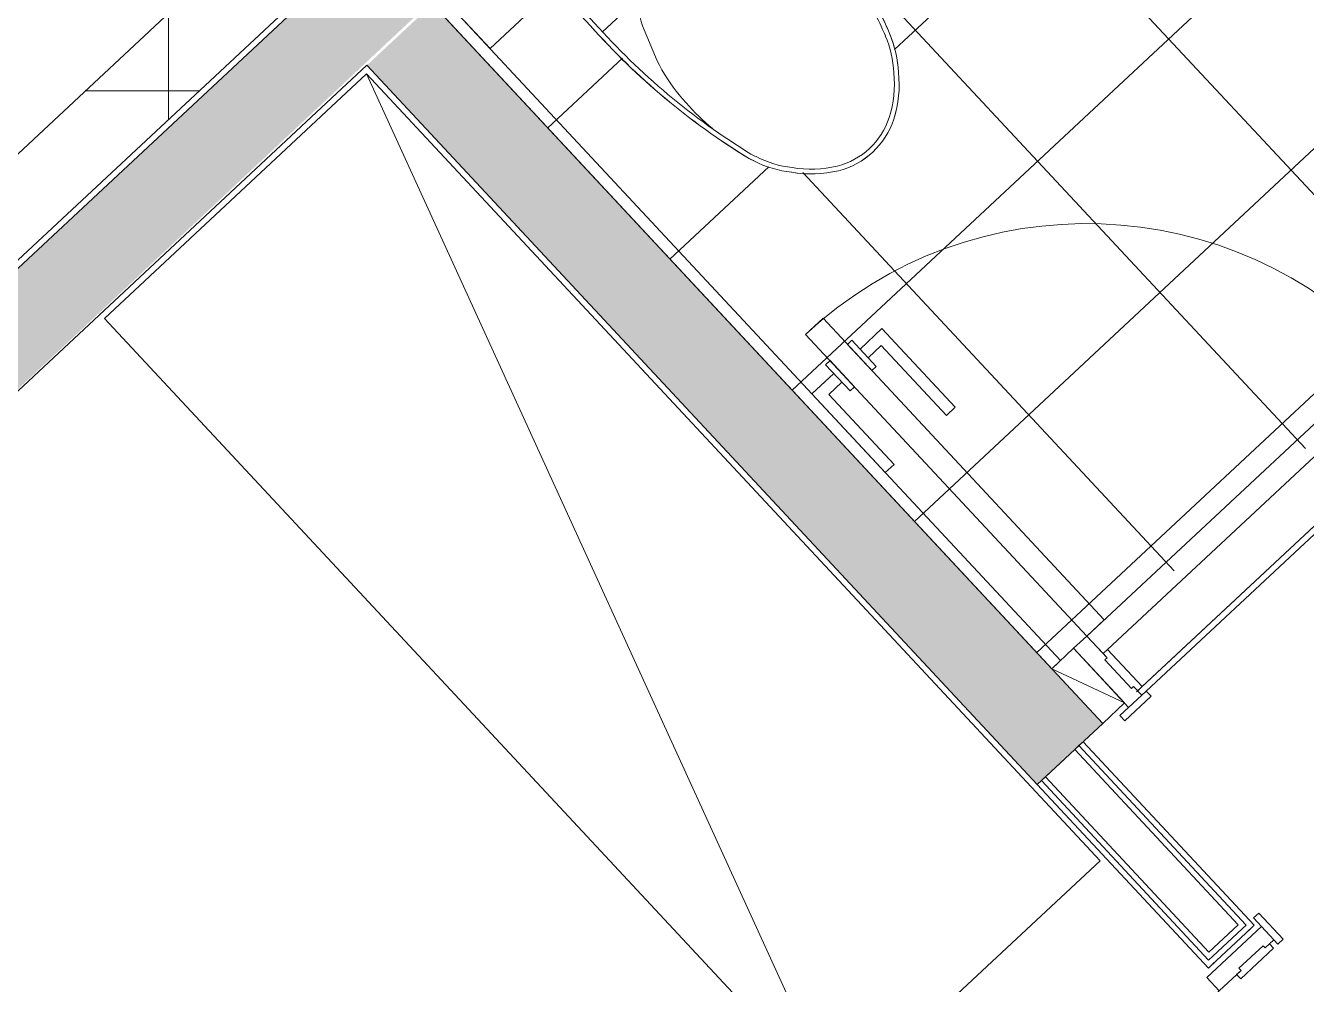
# Model space of a CAD drawing. Header units: millimetres. Extents: x -71377 to 516042, y -145869 to 441446.
# Drawn here: x 155331 to 157474, y 145656 to 147260 of the extents above; entities that cross this region are included whole.
import ezdxf

# ---------------------------------------------------------------- set-up
doc = ezdxf.new("R2010")
doc.units = ezdxf.units.MM
doc.header["$LTSCALE"] = 1000
for name, color, linetype, lineweight in [('_ A-furn _', 6, 'Continuous', 5), ('A-door', 4, 'Continuous', 5), ('A-door-hdln', 8, 'Continuous', 5), ('A-ele-8', 8, 'Continuous', 5), ('A-fnsh', 5, 'Continuous', 5), ('A-fnsh-4', 4, 'Continuous', 5), ('A-furn', 6, 'Continuous', 5), ('A-hat', 251, 'Continuous', 5), ('A-insu', 251, 'Continuous', 5), ('A_cwall', 2, 'Continuous', 5), ('A_fnsh', 5, 'Continuous', 5), ('A_fnsh-4', 4, 'Continuous', 5), ('AA_위생', 4, 'Continuous', 5), ('패밀리로 가져오기', 8, 'Continuous', 5)]:
    doc.layers.add(name, color=color, linetype=linetype, lineweight=lineweight)

# ---------------------------------------------------------------- blocks, each defined once
blk = doc.blocks.new('3D_세대_욕조 - 욕조_dwg-2440840-지반층 배치도')
at = {"layer": '패밀리로 가져오기'}
for p, q in [((80.7487418279052, -267.7176228804747), (80.74874182790516, -193.4680915661156)), ((26.19999999998981, -265.1060796084634), (26.19999999998981, -275.996952573681)), ((27.19999999998982, -276.996952573681), (31.99999999991997, -276.996952573681)), ((162.4384728219957, -322.0413313812164), (67.57789067368867, -321.1000441932407)), ((162.4435648125727, -367.9525229914866), (67.79125686889894, -368.9127413132514)), ((26.19999999998981, -413.996952573681), (26.19999999998981, -424.8878255390151)), ((27.19999999998982, -412.996952573681), (31.99999999991994, -412.996952573681)), ((80.78817767816511, -422.2762822669752), (48.79999999996657, -422.2762822669752))]:
    blk.add_line(p, q, dxfattribs=at)
at = {"layer": '패밀리로 가져오기', "flags": 128}
for points in [[(6.199999999989826, -262.1060796084634), (6.199999999989809, -240.1060796084634), (1.499999999919967, -218.6060796084635), (-5.000000000080044, -218.6060796084634), (-5.000000000080011, -283.6060796084635), (1.499999999919984, -283.6060796084635)], [(6.199999999989826, -427.8878255390151), (6.199999999989792, -449.8878255390151), (1.499999999919899, -471.387825539015), (-5.000000000080044, -471.387825539015), (-5.000000000080044, -406.387825539015), (1.499999999919967, -406.387825539015)]]:
    blk.add_lwpolyline(points, close=True, dxfattribs=at)
for points in [[(5.762790697663177, -238.1060796084635), (34.19999999998984, -238.1060796084635), (34.19999999998982, -264.1060796084635), (27.19999999998982, -264.1060796084635)], [(5.762790697725086, -264.1060796086514), (11.1828288922442, -264.1060796086514), (11.8797664686608, -264.1760494481675), (12.67723861521361, -264.4424584780298), (13.27598926259943, -264.8125108149811), (13.66516463887309, -265.1781590479627), (13.8774267123177, -265.459064161167), (17.58346329079943, -298.9778955925677)], [(47.34557743548796, -303.8415995418613), (45.88776732728729, -304.4969525736811), (33.11223267255264, -304.496952573681), (31.99999999991994, -303.996952573681), (31.99999999991995, -275.996952573681), (33.11223267255266, -275.496952573681), (45.88776732728729, -275.496952573681)], [(47.29999999996652, -320.4561701901544), (47.29999999996652, -317.7553016203742), (47.46121180189219, -268.5411903463823)], [(115.0081817479004, -321.5706877872867), (103.7640507020187, -317.2432334281325), (101.302464656801, -315.3320214120026), (99.18760925523385, -313.276789266412), (97.41268148218661, -311.1259848606128), (95.97806887623301, -308.9157110859228), (94.89041646620173, -306.6773942851283), (94.21708356080488, -304.66745983393), (93.96644360692153, -303.5546324104357), (93.78641297136348, -302.2874273618504), (93.72778083830056, -301.3241794905912), (93.18750186128456, -279.3694140664588), (93.0291353668217, -277.6951852474881), (92.57323957249903, -275.8657336347092), (91.83512459594206, -274.1424395680947), (90.83063442647835, -272.5603937562842), (89.57952110309999, -271.1526799552662), (88.1054668409415, -269.9502286117344), (86.43490650589958, -268.9809503611464), (84.59698366901283, -268.270483352389), (82.62306067141617, -267.8425307735155), (80.78817932241508, -267.7176336683619), (48.79999999996654, -267.7176336683619)], [(17.58272770508393, -298.9708431962433), (17.66199136244953, -299.5478392875216), (17.78737268316128, -300.1513555354775), (17.96476983777486, -300.7241874616605), (18.22737696929478, -301.2957092298838), (18.60865758976299, -301.8512333704705), (19.12081079062884, -302.3431859173446), (19.74770183919118, -302.7196695208416), (20.46704988763889, -302.9452776042651), (21.03096739700976, -302.9969265821712), (31.99999999995807, -302.9969265821539)], [(47.43614652465475, -413.8008845497675), (45.88776732728726, -414.496952573681), (33.11223267255266, -414.496952573681), (31.99999999991997, -413.996952573681), (31.99999999991997, -385.996952573681), (33.11223267255262, -385.4969525736811), (45.88776732728729, -385.4969525736811)], [(47.46121180189223, -421.4527148010961), (47.29999999996654, -372.2386035271043), (47.29999999996654, -369.5377349574405)], [(80.74874182790515, -496.5319084320217), (80.74874182790519, -422.2762822669465), (82.6425761680948, -422.1486783705473), (84.61559489314827, -421.7178260346695), (86.4522569716574, -421.0046147282987), (88.12120506857893, -420.0327767313279), (89.59331108912733, -418.8279867371597), (90.84216507085513, -417.4181959276607), (91.84411716546308, -415.8343741370186), (92.57945250467313, -414.1096433542257), (93.03237317552704, -412.2791141909834), (93.18750182775695, -410.6244911755489), (93.72778015075163, -388.6697251753935), (93.78830534304873, -387.6870217209503), (93.97007106772067, -386.4199299072203), (94.21708362366914, -385.3264457009786), (94.89765181593977, -383.2987267192507), (95.98826627436938, -381.0602136975208), (97.42612385788377, -378.8496359259875), (99.20417027004443, -376.6991617422605), (101.321364898853, -374.6454219776492), (103.7836271863562, -372.7372025450746), (115.1174108407358, -368.432632152369)], [(17.58113372927832, -391.0370737536247), (13.8783814378368, -424.5262060769564), (13.711770706897, -424.7612664372258), (13.3287845976939, -425.1391357358031), (12.74856871922115, -425.5162846547009), (11.96759265390305, -425.7988442184615), (11.1827567389535, -425.8878263730791), (5.762790697725053, -425.8878263730791)], [(31.99999999999272, -386.996952573874), (21.0288985761366, -386.996952573874), (20.46707783940219, -387.048622387443), (19.74796651894594, -387.2741159206249), (19.12128367984773, -387.6503553057393), (18.60913439979249, -388.1421036510744), (18.22767228303143, -388.697666240721), (17.96486567654028, -389.26946172513), (17.78738793741523, -389.8424893872567), (17.66195759293487, -390.4462673546512), (17.58272650578689, -391.0230728677426)], [(5.762790697663126, -451.887825539015), (34.19999999998982, -451.887825539015), (34.19999999998982, -425.8878255390151), (27.19999999998979, -425.8878255390151)]]:
    blk.add_lwpolyline(points, dxfattribs=at)
at = {"layer": '패밀리로 가져오기'}
for radius in [22.36464658594923, 15.23403839904491]:
    blk.add_circle((245.0000000034925, -344.9969525737687), radius, dxfattribs=at)
for centre, radius, start, end in [((1072.384181119502, -9036.480907605961), 9000, 93.20867442402596, 95.45374433258452), ((865.5030559003357, -7930.643240585925), 7885.643253458362, 87.42176535858616, 92.15753866539832), ((1152.446564108133, -1251.066619191319), 1200, 79.56604003238847, 86.76200457062295), ((274.0303230807185, -674.505595555529), 600, 95.45374433258449, 103.6352348715995), ((1359.808491997421, -125), 55.00000000000016, 14.07704433659752, 79.56607822992), ((145, -145), 54.99999999999999, 101.5381412351697, 164.0743675045437), ((61.53093187510967, -345), 1371.625884943087, 350.2036584489433, 9.796341551056416), ((399.8289426118135, -217.7132038064302), 320, 164.0743675045437, 175.6547653294647), ((27.19999999998981, -265.1060796084634), 0.9999999999999944, 89.9999999999995, 179.9999999999995), ((27.19999999998982, -275.996952573681), 1.000000000000011, 180, 269.9999999999996), ((39.49999999991996, -291.1933811451595), 16.94642857140001, 112.144196508558, 116.2680446161004), ((39.49999999991996, -291.1933811451595), 16.9464285714, 62.07582372120119, 67.85580349144205), ((48.80003209217831, -269.2176233310306), 1.5000004508, 90.001225832193, 153.1950156757322), ((39.49999999991996, -288.800524002319), 16.9464285714, 243.7319553838996, 247.8558034914422), ((17.79999999996653, -320.4561701901544), 29.49999999999999, 334.7355889450447, 0), ((69.79999999996653, -344.9969525736811), 24, 95.3125040230086, 265.1988622910899), ((69.79999999996653, -344.9969525736811), 27.99999999999998, 154.7355889450447, 205.2644110549548), ((134.6915119593396, -344.9999999990973), 23.23290234000372, 270.6860031042241, 89.31429785920841), ((162.2106876685648, -344.9969527323552), 22.95675146204759, 270.0000000000001, 90.00000000000017), ((17.79999999996651, -369.5377349574405), 29.50000000000008, 359.9999999999996, 25.26441105495527), ((39.49999999992002, -401.1933811451595), 16.94642857140008, 112.1441965085579, 116.2680446161005), ((39.49999999992002, -401.1933811451595), 16.94642857140003, 62.42124687455382, 67.85580349144239), ((27.19999999998982, -413.996952573681), 1.000000000000011, 90, 180), ((27.19999999998979, -424.8878255390151), 0.9999999999999751, 180, 269.9999999999996), ((39.49999999991996, -398.800524002319), 16.9464285714, 243.7319553838996, 247.855803491442), ((48.80003209217829, -420.7762818164479), 1.50000045080002, 206.8049843242678, 269.9987741678072), ((399.8289426118135, -472.2867961917074), 320.0000000000002, 184.3452346705347, 195.9256324954556), ((145, -545), 55.00000000000006, 195.9256324954557, 258.4618587648295), ((1359.808491997421, -564.9999999999999), 54.99999999999946, 280.4339217700795, 345.9229556634017), ((274.0303230807185, -15.49440444260835), 600.0000000000002, 256.3647651283998, 264.5462556674148), ((1072.384181119502, 8346.480907488614), 9000, 264.5462556674148, 266.7913255759733), ((1152.446564108133, 561.0666191931814), 1200, 273.2379954293763, 280.4339599676108), ((865.5030559003351, 7240.643240468577), 7885.643253458363, 267.842461334601, 272.5782346414131)]:
    blk.add_arc(centre, radius, start, end, dxfattribs=at)
blk = doc.blocks.new('3D_세대_욕조 - 3D_세대_욕조-2060221-지반층 배치도')
at = {"layer": 'AA_위생'}
for p, q in [((1499.999999999998, 0), (0, 0)), ((0, 0), (0, -744.9999999999987)), ((1500, -744.9999999999989), (1499.999999999998, 0)), ((100.0000000000541, -744.9999999999989), (1500, -744.9999999999989))]:
    blk.add_line(p, q, dxfattribs=at)
blk.add_blockref('3D_세대_욕조 - 욕조_dwg-2440840-지반층 배치도', (0, 0))
blk = doc.blocks.new('3D_젠다이벽 - 3D_젠다이벽-2258131-지반층 배치도')
at = {"layer": 'AA_위생'}
for p, q in [((0, -99.99999999999982), (0, 0)), ((0, 0), (1355, 0)), ((1355, 0), (1355, -99.99999999999973)), ((0, -99.99999999999982), (1355, -99.99999999999973))]:
    blk.add_line(p, q, dxfattribs=at)
blk = doc.blocks.new('3D_수납가구 - 3D_수납가구-2428818-지반층 배치도')
at = {"layer": '_ A-furn _'}
for p, q in [((-1.353583911622991e-13, 1799.999999999766), (599.9999999981335, 1799.999999999766)), ((0, 0), (-1.353583911622991e-13, 1799.999999999766)), ((599.9999999981335, 1799.999999999766), (0, 0)), ((599.9999999981335, 1799.999999999766), (599.9999999981337, 3.383959779057477e-14)), ((599.9999999981337, 3.383959779057477e-14), (0, 0))]:
    blk.add_line(p, q, dxfattribs=at)
blk = doc.blocks.new('2D_세대_양변기 - 양변기_dwg-V18-지반층 배치도')
at = {"layer": '패밀리로 가져오기'}
for p, q in [((158.850420337044, 429.1905742507915), (158.6695957028906, 429.7589944990722)), ((169.293784939063, 351.8502793017184), (169.2153651624875, 352.4535503616114)), ((193.472746633507, 108.2121579126651), (-193.4727466341674, 108.2121579126651)), ((-201.1384781130573, 87.97737745959239), (-201.1384781130573, 37.97738631290487)), ((-193.1384795289587, 87.98213711887004), (-193.1384795289587, 37.98214597138214)), ((193.1920256951921, 38.21197850325188), (193.1920256951921, 88.21196965771013)), ((201.138478112397, 87.97737745959239), (201.138478112397, 37.97738631290483)), ((-163.0908882448666, 8.00000000028741), (163.2098797280242, 8.00000000028741))]:
    blk.add_line(p, q, dxfattribs=at)
at = {"layer": '패밀리로 가져오기', "flags": 128}
blk.add_lwpolyline([(171.8446575004974, 290.5411750263994), (171.8731301693961, 280.9838428477196), (171.5688143602938, 272.6991551185019), (170.9519986064306, 264.4142814644402), (170.0422257746586, 256.1097022603026), (168.85903873183, 247.7658978790387), (167.4219803447386, 239.3633486954458), (165.7538399726518, 230.8971854538649), (163.8903929453709, 222.4211403860353), (161.8706610848794, 214.0035960961068), (159.7336662134521, 205.7129351867588), (137.6808202440052, 146.2564447846635), (135.3316653376578, 141.6619473657302), (133.0408950062602, 137.4190472458831), (130.8182864932942, 133.5082189880304), (128.6378078203315, 129.9131710598558), (126.3301901206041, 126.6305475446097), (123.6903553054917, 123.6602264298526), (120.5132252861413, 121.0020857021846), (116.593721974049, 118.6560033496171), (111.7267672803037, 116.6218573587648), (105.7072831164596, 114.8995257171591), (98.33019139366387, 113.4888864118802), (89.45714965560637, 112.3833467178883), (79.21675797579974, 111.5504310569922), (67.8043520603578, 110.951193138415), (55.41526761510342, 110.5466866727766), (42.24484034597572, 110.2979653688344), (28.48840595908861, 110.1660829362918), (14.34130016026485, 110.1120930848374), (-0.001141344614546647, 110.1120930848374), (-14.34521820013014, 110.1120930848374), (-28.50377145404763, 110.1120930848374), (-42.29127750476891, 110.2476699702202), (-55.52221275034662, 110.4806835852178), (-68.01105358959012, 110.8703887424599), (-79.57227642055207, 111.455958327595), (-90.02035764175073, 112.2765652263151), (-99.1697736514134, 113.3713823238177), (-106.8952183181054, 114.773036261231), (-113.3122553906387, 116.487968701138), (-118.5966660878139, 118.5160750606119), (-122.9242316285481, 120.8572507581667), (-126.4707332317584, 123.5113912104098), (-129.4119521163039, 126.4783918353751), (-131.9236695011014, 129.7581480510816), (-134.1816666050681, 133.3505552746319), (-136.3356849216025, 137.2587796254775), (-138.4313070430753, 141.4990700283343), (-140.4880758361641, 146.0909461097872), (-142.5255341676047, 151.053927495519), (-144.5632249043656, 156.4075338121147), (-146.6206909131242, 162.1712846857226), (-148.7174750607328, 168.364699743408), (-150.873120213927, 175.0072986103878), (-153.0973949012214, 182.1039582885097), (-155.3609702969652, 189.6009852798706), (-157.624743237112, 197.4300434627185), (-159.8496105577315, 205.5227967148785), (-161.9964690948354, 213.8109089132303), (-164.0262156843192, 222.2260439355705), (-165.8997471622524, 230.6998656597098), (-167.5779603645888, 239.164037963008), (-169.0250160503883, 247.5648712217772), (-170.2181306703233, 255.9072618045866), (-171.1377845981142, 264.2107525771389), (-171.7644582074817, 272.4948864079161), (-172.0786318721466, 280.7792061626351), (-172.0615316325083, 290.3365654546615)], dxfattribs=at)
at = {"layer": '패밀리로 가져오기'}
for centre, radius, start, end in [((-0.1933770567054832, 433.2053508969738), 130.3666414417036, 60.94832257897171, 119.1198544953479), ((27.41370377217164, 383.6456379062549), 187.096845597996, 119.1198544978397, 143.3616074434065), ((27.41370377217012, 383.6456379062548), 179.096845597995, 119.1198544978394, 143.3616074434061), ((-0.1933770567046373, 433.2053508969743), 122.3666414417033, 60.94832257880928, 119.1198544951855), ((-27.7414665305942, 383.6128229037303), 179.0968456227399, 36.70656965962279, 60.94832258333475), ((-27.74146653059375, 383.6128229037307), 187.096845622739, 36.70656965954268, 60.94832258325465), ((15.08284909399394, 377.3137576720583), 181.4276729967531, 139.2484341028881, 160.285689116955), ((-15.40308616893432, 377.2956198359425), 181.4276729967529, 19.78248799774025, 40.81974301621828), ((15.08284931164478, 377.3137575596714), 173.4276732395583, 139.2484340922077, 160.2856891062576), ((-15.40308625728274, 377.2956197985401), 173.4276730925462, 19.78248799949783, 40.81974301798406), ((184.9444845854205, 306.2988240949308), 365.416815610037, 158.7423720041668, 166.3074905798379), ((184.9444845854101, 306.2988240949089), 357.4168156100318, 158.7423720044682, 166.3074905800071), ((-185.1801003177675, 306.0786154698802), 357.4168162661987, 19.78331054272175, 21.32580507445183), ((-185.1800998966573, 306.0786156180786), 365.4168158200273, 19.78331054514989, 21.32580507687995), ((-969.5092145027263, 116.0506659679561), 1171.004725735606, 358.6283872032835, 15.51028263245094), ((-969.5092144951454, 116.0506659691785), 1163.004725727966, 358.6283872032923, 15.51028263230465), ((912.2969223720038, 128.5268433191631), 1114.178693058625, 166.2791426389406, 182.1005295378252), ((912.2969215088605, 128.5268434071203), 1106.178692199251, 166.2791426327622, 182.1005295316468), ((184.9444845854025, 306.2988240949298), 357.4168156100195, 166.30749058001, 182.5596898468388), ((-185.2342819674257, 306.0785833839597), 357.4168155949105, 357.508487262347, 7.357641493366041), ((-163.1087369680856, 37.99999469067206), 37.99999999999969, 180.0340885448448, 269.9697123483661), ((-163.1087369680851, 37.99999469067164), 30.00000000000003, 180.0340885448442, 270.034088552348), ((163.1087369674253, 37.99999469067206), 37.99999999999979, 270.0302876516332, 359.9659114551544), ((163.1920310048052, 38.19412978439852), 30.00000000000012, 270.0340885523488, 0.0340885440115107)]:
    blk.add_arc(centre, radius, start, end, dxfattribs=at)
blk = doc.blocks.new('2D_세대_양변기 - 2D_세대_양변기-V25-지반층 배치도')
at = {"layer": 'AA_위생'}
for p, q in [((-201.1384781130574, 87.83570162349538), (-201.1384781130573, 37.97738631290463)), ((201.1384781123971, 37.97738631290481), (201.1384781123971, 87.13618049769838))]:
    blk.add_line(p, q, dxfattribs=at)
for centre, radius, start, end in [((-0.1933770567054832, 433.2053508969738), 130.3666414417037, 60.94832259309683, 119.1198545035662), ((-0.1933770567054832, 433.2053508969738), 130.3666414417038, 60.94832259309724, 90.03408854833194), ((27.41370377217164, 383.6456379062549), 187.096845597996, 119.1198545035662, 143.2736660488273), ((-27.74146653059375, 383.6128229037307), 187.0968456227389, 36.79451105448911, 60.9483225930968), ((15.08284909399394, 377.3137576720583), 181.4276729967532, 139.3391868224439, 160.2451411400382), ((-15.40308616893432, 377.2956198359425), 181.4276729967529, 19.82303596081227, 40.72899027905704), ((184.9444845854205, 306.2988240949308), 365.4168156100369, 158.7675114847169, 166.3071791132921), ((-185.1800998966573, 306.0786156180786), 365.4168158200273, 19.73633626171773, 21.30066561592018), ((-969.5092145027263, 116.0506659679561), 1171.004725735606, 358.5851070118374, 15.52482957857192), ((912.2969223720038, 128.5268433191631), 1114.178693058626, 166.2792440414689, 182.0929760054036), ((-163.1087369680856, 37.99999469067206), 37.99999999999973, 180.034088544845, 269.9697123483621), ((-163.1087369680856, 37.99999469067206), 37.99999999999972, 180.0340885448453, 269.9697123483625), ((163.1087369674253, 37.99999469067206), 37.99999999999976, 270.0302876516602, 359.9659114551536), ((163.1087369674253, 37.99999469067206), 37.99999999999973, 270.0302876516606, 359.965911455154)]:
    blk.add_arc(centre, radius, start, end, dxfattribs=at)
blk.add_blockref('2D_세대_양변기 - 양변기_dwg-V18-지반층 배치도', (0, 0))
blk = doc.blocks.new('세대외여닫이문 - _A_WD_9x23_90도-2440023-지반층 배치도')
at = {"layer": 'A-door'}
for p, q in [((-469.9999999999885, 69.49999999998981), (-409.9999999999912, 69.49999999999002)), ((-469.9999999999883, 57.4999999999898), (-469.9999999999885, 69.49999999998981)), ((-409.9999999999912, 69.49999999999002), (-409.9999999999911, 57.49999999999004)), ((410.0000000000074, 69.49999999999265), (470.0000000000102, 69.4999999999929)), ((410.0000000000075, 57.49999999999268), (410.0000000000074, 69.49999999999265)), ((470.0000000000102, 69.4999999999929), (470.0000000000102, 57.49999999999289)), ((-409.9999999999911, 57.49999999999004), (-469.9999999999883, 57.4999999999898)), ((-450.0000000000082, 57.49999999999004), (-420.0000000000246, 57.49999999999004)), ((-450.0000000000085, -67.50000000000986), (-450.0000000000083, 57.49999999999007)), ((-420.0000000000246, 57.49999999999004), (-420.0000000000246, 37.49999999996982)), ((-420.0000000000247, 37.49999999996914), (-420.0000000000247, 47.49999999996748)), ((-420.0000000000247, 47.49999999996748), (-410.0000000000133, 47.49999999996748)), ((-410.0000000000133, 47.49999999996748), (-410.0000000000133, -27.50000000000952)), ((470.0000000000102, 57.49999999999289), (410.0000000000075, 57.49999999999268)), ((409.9999999999918, 47.49999999996748), (419.9999999999886, 47.49999999996748)), ((409.9999999999918, -27.50000000000955), (409.9999999999918, 47.49999999996748)), ((419.9999999999886, 57.49999999999001), (449.9999999999915, 57.49999999999004)), ((419.9999999999886, 37.49999999996782), (419.9999999999886, 57.49999999999001)), ((419.9999999999886, 47.49999999996748), (419.9999999999886, 37.49999999996745)), ((449.9999999999915, 57.49999999999004), (449.9999999999914, -67.50000000000986)), ((449.9999999999915, 47.49999999994186), (489.9999999999915, 47.49999999994189)), ((449.9999999999915, -67.50000000000983), (449.9999999999915, 47.49999999994186)), ((-425.0000000000221, 37.49999999996985), (-425.0000000000221, -17.50000000002959)), ((-420.0000000000246, 37.49999999996982), (-425.0000000000221, 37.49999999996985)), ((-425.0000000000214, 37.49999999996914), (-420.0000000000247, 37.49999999996914)), ((-425.0000000000214, -17.50000000002966), (-425.0000000000214, 37.49999999996914)), ((419.9999999999886, 37.49999999996745), (424.9999999999886, 37.49999999996745)), ((424.9999999999881, 37.49999999996786), (419.9999999999886, 37.49999999996782)), ((424.9999999999886, 37.49999999996745), (424.9999999999886, -17.50000000002963)), ((424.9999999999881, -17.50000000002963), (424.9999999999881, 37.49999999996786)), ((-425.0000000000221, -17.50000000002959), (-420.0000000000246, -17.50000000002959)), ((-420.0000000000247, -17.50000000002969), (-425.0000000000214, -17.50000000002966)), ((-420.0000000000246, -17.50000000002959), (-420.0000000000247, -67.50000000000986)), ((-420.0000000000247, -27.50000000000955), (-420.0000000000247, -17.50000000002969)), ((419.9999999999886, -17.50000000002963), (419.9999999999886, -27.50000000000955)), ((424.9999999999886, -17.50000000002963), (419.9999999999886, -17.50000000002963)), ((419.9999999999886, -17.50000000002963), (424.9999999999881, -17.50000000002963)), ((419.9999999999886, -67.50000000000979), (419.9999999999886, -17.50000000002963)), ((-410.0000000000133, -27.50000000000952), (-420.0000000000247, -27.50000000000955)), ((419.9999999999886, -27.50000000000955), (409.9999999999918, -27.50000000000955)), ((-420.0000000000247, -67.50000000000986), (-450.0000000000085, -67.50000000000986)), ((379.9999999999879, -67.50000000000983), (379.9999999999867, -907.50000000001)), ((379.9999999999881, -67.50000000000976), (419.9999999999881, -67.50000000000986)), ((419.9999999999879, -67.50000000000993), (419.9999999999867, -907.5000000000102)), ((449.9999999999914, -67.50000000000986), (419.9999999999886, -67.50000000000979)), ((489.9999999999915, -67.50000000000983), (449.9999999999915, -67.50000000000983)), ((379.9999999999867, -907.50000000001), (419.9999999999867, -907.5000000000102))]:
    blk.add_line(p, q, dxfattribs=at)
at = {"layer": 'A-door-hdln'}
for p, q in [((-420.0000000000246, 37.49999999996982), (-420.0000000000246, 57.49999999999004)), ((-420.0000000000247, 47.49999999996748), (-420.0000000000247, 37.49999999996914)), ((-410.0000000000133, 47.49999999996748), (-420.0000000000247, 47.49999999996748)), ((419.9999999999886, 47.49999999996748), (409.9999999999918, 47.49999999996748)), ((419.9999999999886, 57.49999999999001), (419.9999999999886, 37.49999999996782)), ((489.9999999999915, -67.50000000000986), (449.9999999999915, 47.49999999994186)), ((-425.0000000000221, 37.49999999996985), (-420.0000000000246, 37.49999999996982)), ((-420.0000000000247, 37.49999999996914), (-425.0000000000214, 37.49999999996914)), ((424.9999999999886, 37.49999999996745), (419.9999999999886, 37.49999999996745)), ((419.9999999999886, 37.49999999996782), (424.9999999999881, 37.49999999996786)), ((-420.0000000000246, -17.50000000002959), (-425.0000000000221, -17.50000000002959)), ((-425.0000000000214, -17.50000000002966), (-420.0000000000247, -17.50000000002969)), ((-420.0000000000247, -67.50000000000983), (-420.0000000000246, -17.50000000002959)), ((-420.0000000000247, -17.50000000002969), (-420.0000000000247, -27.50000000000955)), ((419.9999999999886, -17.50000000002963), (424.9999999999886, -17.50000000002963)), ((419.9999999999886, -27.50000000000955), (419.9999999999886, -17.50000000002963)), ((419.9999999999886, -17.50000000002963), (419.9999999999886, -67.50000000000979)), ((424.9999999999881, -17.50000000002963), (419.9999999999886, -17.50000000002963)), ((-420.0000000000247, -27.50000000000955), (-410.0000000000133, -27.50000000000952)), ((409.9999999999918, -27.50000000000955), (419.9999999999886, -27.50000000000955)), ((319.9999999999869, -827.5000000000098), (319.9999999999872, -647.50000000001)), ((319.9999999999872, -647.50000000001), (339.9999999999872, -647.5000000000101)), ((339.9999999999872, -647.5000000000101), (339.9999999999868, -807.5000000000099)), ((479.9999999999869, -647.5000000000102), (459.9999999999869, -647.50000000001)), ((459.9999999999869, -647.50000000001), (459.9999999999868, -807.50000000001)), ((479.9999999999866, -827.50000000001), (479.9999999999869, -647.5000000000102)), ((369.9999999999869, -787.5000000000101), (379.9999999999869, -787.5000000000099)), ((369.9999999999868, -847.50000000001), (369.9999999999869, -787.5000000000101)), ((379.9999999999869, -787.5000000000099), (379.9999999999867, -847.5000000000098)), ((419.9999999999868, -787.5000000000099), (419.9999999999867, -847.50000000001)), ((429.9999999999869, -787.5000000000101), (419.9999999999868, -787.5000000000099)), ((429.9999999999866, -847.5000000000101), (429.9999999999869, -787.5000000000101)), ((339.9999999999868, -807.5000000000099), (369.9999999999868, -807.50000000001)), ((459.9999999999868, -807.5000000000101), (429.9999999999867, -807.5000000000102)), ((369.9999999999869, -827.5000000000099), (319.9999999999869, -827.5000000000098)), ((429.9999999999868, -827.5000000000099), (479.9999999999866, -827.50000000001)), ((379.9999999999867, -847.5000000000098), (369.9999999999868, -847.50000000001)), ((419.9999999999867, -847.50000000001), (429.9999999999866, -847.5000000000101))]:
    blk.add_line(p, q, dxfattribs=at)
blk.add_arc((419.9999999999881, -67.5000000000099), 840.000000000001, 179.9999999999999, 269.9999999999996, dxfattribs=at)
blk = doc.blocks.new('세대외여닫이문 - _A_ABS_7_5X21_90도-V26-지반층 배치도')
at = {"layer": 'A-door'}
for p, q in [((-395.0000000000345, 74.4999999999901), (-335.0000000000373, 74.4999999999903)), ((-395.0000000000344, 62.49999999999009), (-395.0000000000345, 74.4999999999901)), ((-335.0000000000373, 74.4999999999903), (-335.0000000000373, 62.49999999999033)), ((334.9999999999741, 74.49999999999245), (394.9999999999768, 74.49999999999261)), ((334.9999999999742, 62.49999999999248), (334.9999999999741, 74.49999999999245)), ((394.9999999999768, 74.49999999999261), (394.9999999999769, 62.4999999999927)), ((-335.0000000000373, 62.49999999999033), (-395.0000000000344, 62.49999999999009)), ((-375.0000000000081, 62.49999999999009), (-345.0000000000276, 62.49999999999005)), ((-375.0000000000081, 33.49999999964952), (-375.0000000000081, 62.49999999999009)), ((-345.0000000000276, 62.49999999999005), (-345.0000000000276, 42.49999999996983)), ((-345.0000000000276, 42.49999999996917), (-345.0000000000276, 52.49999999996749)), ((-345.0000000000276, 52.49999999996749), (-335.0000000000135, 52.49999999996751)), ((-335.0000000000135, 52.49999999996751), (-335.0000000000135, -32.50000000000953)), ((394.9999999999769, 62.4999999999927), (334.9999999999742, 62.49999999999248)), ((334.9999999999916, 52.49999999996749), (344.9999999999889, 52.49999999996751)), ((334.9999999999916, -32.50000000000955), (334.9999999999916, 52.49999999996749)), ((344.9999999999887, 62.49999999999007), (374.9999999999915, 62.49999999999009)), ((344.9999999999888, 42.49999999996787), (344.9999999999887, 62.49999999999007)), ((344.9999999999889, 52.49999999996751), (344.9999999999888, 42.4999999999675)), ((374.9999999999915, 62.49999999999009), (374.9999999999915, -72.50000000000988)), ((374.9999999999915, 52.49999999993931), (424.9997296087877, 52.49999999993933)), ((374.9999999999915, -72.50000000000988), (374.9999999999915, 52.49999999993931)), ((-350.0000000000251, 42.49999999996987), (-350.0000000000251, -22.50000000002957)), ((-345.0000000000276, 42.49999999996983), (-350.0000000000251, 42.49999999996987)), ((-350.0000000000244, 42.49999999996912), (-345.0000000000276, 42.49999999996917)), ((-350.0000000000244, -22.50000000002964), (-350.0000000000244, 42.49999999996912)), ((344.9999999999888, 42.4999999999675), (349.9999999999888, 42.49999999996748)), ((349.9999999999882, 42.49999999996786), (344.9999999999888, 42.49999999996787)), ((349.9999999999888, 42.49999999996748), (349.9999999999888, -22.50000000002967)), ((349.9999999999882, -22.50000000002964), (349.9999999999882, 42.49999999996786)), ((-375.0000000000081, -72.50000000000988), (-375.0000000000081, -33.50000000031163)), ((-350.0000000000251, -22.50000000002957), (-345.0000000000276, -22.5000000000296)), ((-345.0000000000276, -22.50000000002964), (-350.0000000000244, -22.50000000002964)), ((-345.0000000000276, -22.5000000000296), (-345.0000000000276, -72.50000000000989)), ((-345.0000000000276, -32.50000000000953), (-345.0000000000276, -22.50000000002964)), ((-335.0000000000135, -32.50000000000953), (-345.0000000000276, -32.50000000000953)), ((344.9999999999888, -32.50000000000953), (334.9999999999916, -32.50000000000955)), ((344.9999999999888, -22.50000000002964), (344.9999999999888, -32.50000000000953)), ((349.9999999999888, -22.50000000002967), (344.9999999999888, -22.50000000002964)), ((344.9999999999888, -22.50000000002964), (349.9999999999882, -22.50000000002964)), ((344.9999999999889, -72.50000000000985), (344.9999999999888, -22.50000000002964)), ((-345.0000000000276, -72.50000000000989), (-375.0000000000081, -72.50000000000988)), ((304.9999999999882, -72.50000000000956), (304.999999999987, -762.5000000000094)), ((304.9999999999882, -72.50000000000956), (344.9999999999882, -72.50000000000966)), ((344.9999999999882, -72.50000000000965), (344.9999999999871, -762.5000000000098)), ((374.9999999999915, -72.50000000000988), (344.9999999999889, -72.50000000000985)), ((424.9997296087877, -72.50000000000988), (374.9999999999915, -72.50000000000988)), ((304.999999999987, -762.5000000000094), (344.9999999999871, -762.5000000000097))]:
    blk.add_line(p, q, dxfattribs=at)
at = {"layer": 'A-door-hdln'}
for p, q in [((-345.0000000000276, 42.49999999996983), (-345.0000000000276, 62.49999999999005)), ((-345.0000000000276, 52.49999999996749), (-345.0000000000276, 42.49999999996917)), ((-335.0000000000135, 52.49999999996751), (-345.0000000000276, 52.49999999996749)), ((-335.0000000000373, 62.4999999999928), (334.9999999999742, 62.49999999999283)), ((-335.0000000000138, 52.49999999996747), (334.9999999999915, 52.49999999996749)), ((344.9999999999889, 52.49999999996751), (334.9999999999916, 52.49999999996749)), ((344.9999999999888, 62.49999999999009), (344.9999999999888, 42.49999999996787)), ((424.9999999999915, -72.50000000000985), (374.9999999999915, 52.49999999993931)), ((-350.0000000000251, 42.49999999996987), (-345.0000000000276, 42.49999999996983)), ((-345.0000000000276, 42.49999999996917), (-350.0000000000244, 42.49999999996912)), ((349.9999999999888, 42.49999999996748), (344.9999999999888, 42.4999999999675)), ((344.9999999999888, 42.49999999996787), (349.9999999999882, 42.49999999996786)), ((-345.0000000000276, -22.5000000000296), (-350.0000000000251, -22.50000000002957)), ((-350.0000000000244, -22.50000000002964), (-345.0000000000276, -22.50000000002964)), ((-345.0000000000276, -32.50000000000956), (-345.0000000000276, -22.5000000000296)), ((-345.0000000000276, -22.50000000002964), (-345.0000000000276, -32.50000000000953)), ((-345.0000000000276, -72.50000000000985), (-345.0000000000276, -32.50000000000953)), ((-345.0000000000276, -32.50000000000953), (-335.0000000000135, -32.50000000000953)), ((-335.000000000014, -32.49999999999344), (334.9999999999915, -32.49999999999348)), ((334.9999999999916, -32.50000000000955), (344.9999999999888, -32.50000000000953)), ((344.9999999999888, -22.50000000002964), (349.9999999999888, -22.50000000002967)), ((344.9999999999888, -32.50000000000953), (344.9999999999888, -22.50000000002964)), ((344.9999999999888, -22.50000000002964), (344.9999999999888, -32.50000000000953)), ((349.9999999999882, -22.50000000002964), (344.9999999999888, -22.50000000002964)), ((344.9999999999888, -32.50000000000953), (344.9999999999889, -72.50000000000985)), ((-345.0000000000276, -72.50000000000598), (344.9999999999889, -72.50000000000603)), ((244.9999999999874, -682.5000000000093), (244.9999999999876, -502.5000000000095)), ((244.9999999999876, -502.5000000000096), (264.9999999999875, -502.5000000000096)), ((264.9999999999875, -502.5000000000096), (264.9999999999873, -662.5000000000097)), ((404.9999999999873, -502.5000000000099), (384.9999999999874, -502.5000000000099)), ((384.9999999999874, -502.5000000000099), (384.9999999999872, -662.5000000000098)), ((404.999999999987, -682.5000000000094), (404.9999999999873, -502.5000000000097)), ((294.9999999999873, -642.5000000000095), (304.9999999999873, -642.5000000000095)), ((294.9999999999873, -702.5000000000095), (294.9999999999873, -642.5000000000095)), ((304.9999999999873, -642.5000000000095), (304.9999999999874, -702.5000000000097)), ((344.9999999999872, -642.5000000000098), (344.9999999999871, -702.5000000000098)), ((354.9999999999872, -642.5000000000098), (344.9999999999872, -642.5000000000098)), ((354.9999999999872, -702.5000000000097), (354.9999999999871, -642.5000000000095)), ((264.9999999999873, -662.5000000000095), (294.9999999999873, -662.5000000000097)), ((384.9999999999872, -662.5000000000098), (354.9999999999872, -662.5000000000097)), ((294.9999999999873, -682.5000000000094), (244.9999999999874, -682.5000000000093)), ((354.9999999999872, -682.5000000000095), (404.999999999987, -682.5000000000094)), ((304.9999999999874, -702.5000000000097), (294.9999999999873, -702.5000000000095)), ((344.9999999999872, -702.5000000000097), (354.9999999999872, -702.5000000000097))]:
    blk.add_line(p, q, dxfattribs=at)
blk.add_arc((344.9999999999883, -72.50000000000969), 690.0000000000006, 179.9999999999999, 269.9999999999996, dxfattribs=at)
blk = doc.blocks.new('대장2_84A_1층_rvt-2-지반층 배치도')
at = {"layer": 'A-hat'}
h = blk.add_hatch(dxfattribs=at)
h.set_pattern_fill('FP_64', color=256, style=0, pattern_type=2)
h.set_pattern_definition([(133, (-106170.347, -120140.677), (-219.4061104857512, -204.5995080187495), []), (223, (-106170.347, -120140.677), (204.5995080187495, -219.4061104857511), [])])
h.paths.add_polyline_path([(-105907.3515508736, -121119.1877771257), (-105848.843255933, -121064.6283035167), (-105836.6659957865, -121080.6193740038), (-105329.1065371762, -120607.3125010607), (-105337.9542169746, -120588.2165465329), (-105322.2686014669, -120573.5894727976), (-105306.452524836, -120586.187291869), (-104334.6562470583, -119667.8595537152), (-105378.8919949765, -118548.0538606788), (-106943.9888846396, -120007.5303853161), (-106410.1728488887, -120579.9779739565)])
h.paths.add_polyline_path([(-106303.5261225524, -120291.5874997702), (-106375.1760047546, -120282.1387573305), (-106414.7632362811, -120265.3345318669), (-106598.5014613722, -120126.2647620026), (-106712.7510671455, -120007.5303853168), (-106712.7510671455, -119955.9769212629), (-106854.3419895445, -120074.3393233394), (-106914.6633016122, -120007.5303853161), (-105371.9441349524, -118584.8301110724), (-104365.0515464916, -119680.9700893285), (-104901.7400338287, -120181.4402221905), (-105863.3577439869, -119163.90479875), (-105924.1879761703, -119220.6299104324), (-105725.6567055729, -119430.5837105275), (-105691.3528894704, -119532.7198314155), (-105691.0938947627, -119533.9137497498), (-105693.2843205365, -119597.5705282179), (-105726.2104103589, -119695.4284073094), (-105800.180927514, -119779.8707626041), (-105901.3742947372, -119828.4717009278), (-106011.8877834904, -119833.058896211), (-106079.8866753946, -119809.2946128956), (-106125.6656224368, -119779.8707626041), (-106163.8903553879, -119741.3946836934), (-106191.5402649327, -119703.7262485721), (-106315.3702915815, -119585.4133369197), (-106472.2433482056, -119731.699835221), (-106410.1728488887, -119742.5623898513), (-106253.4374596154, -119927.2503704866), (-106170.723186147, -120081.652860207), (-106163.9752510923, -120121.7847094523), (-106172.1995485912, -120200.3302251561), (-106206.9948949091, -120254.9390856816), (-106282.9388564314, -120288.7271653575)])
at = {"layer": 'A-ele-8'}
blk.add_line((-105848.8432559329, -121064.6283035156), (-105344.2092120696, -120594.0494240765), dxfattribs=at)
at = {"layer": 'A-fnsh'}
for p, q in [((-105257.1310308529, -120683.7636389823), (-105765.42184315, -121157.7525103014)), ((-105568.5731541057, -121548.4656753923), (-105582.4688741541, -121561.4236445362)), ((-105631.4695711669, -121607.1175357281), (-105645.3652912156, -121620.0755048723))]:
    blk.add_line(p, q, dxfattribs=at)
at = {"layer": 'A-fnsh-4'}
for p, q in [((-105861.9603320493, -121247.7761115258), (-105581.9999987019, -121547.99679994)), ((-105924.8567491106, -121306.4279718617), (-105644.8964157632, -121606.648660276)), ((-105637.948555739, -121600.169675704), (-105588.9478587262, -121554.475784512)), ((-105588.9478587261, -121554.4757845121), (-105581.9999987019, -121547.9967999401)), ((-105644.8964157632, -121606.648660276), (-105637.948555739, -121600.169675704))]:
    blk.add_line(p, q, dxfattribs=at)
at = {"layer": 'A-insu'}
blk.add_line((-105868.9081920735, -121254.2550960978), (-105917.9088890864, -121299.9489872897), dxfattribs=at)
at = {"layer": 'A_fnsh'}
for p, q in [((-105892.7242793863, -121105.5480216687), (-106915.7218433844, -120008.5174915311)), ((-106930.3489171196, -120022.1574590511), (-105907.3513531215, -121119.1879891887)), ((-105907.3513531215, -121119.1879891887), (-105892.7242793863, -121105.5480216687))]:
    blk.add_line(p, q, dxfattribs=at)
at = {"layer": 'A_fnsh-4'}
for p, q in [((-105861.9603320493, -121247.7761115258), (-105868.9081920735, -121254.2550960978)), ((-105868.9081920735, -121254.2550960978), (-105595.4268432981, -121547.5279244879)), ((-105855.0124720252, -121241.2971269538), (-105861.9603320493, -121247.7761115258)), ((-105568.5731541057, -121548.4656753923), (-105855.0124720252, -121241.2971269538)), ((-105924.8567491106, -121306.4279718617), (-105931.8046091348, -121312.9069564337)), ((-105931.8046091348, -121312.9069564337), (-105645.3652912153, -121620.0755048722)), ((-105917.9088890864, -121299.9489872897), (-105924.8567491106, -121306.4279718617)), ((-105917.9088890864, -121299.9489872897), (-105644.4275403109, -121593.2218156797)), ((-105644.4275403109, -121593.2218156798), (-105595.4268432981, -121547.5279244878)), ((-105582.4688741541, -121561.4236445363), (-105575.5210141298, -121554.9446599643)), ((-105575.5210141298, -121554.9446599643), (-105568.5731541057, -121548.4656753923)), ((-105631.4695711669, -121607.1175357283), (-105582.4688741541, -121561.4236445363)), ((-105645.3652912153, -121620.0755048722), (-105638.4174311912, -121613.5965203002)), ((-105638.4174311912, -121613.5965203002), (-105631.4695711669, -121607.1175357283))]:
    blk.add_line(p, q, dxfattribs=at)
at = {"layer": 'A-door-hdln'}
for name, p, rotation in [('세대외여닫이문 - _A_ABS_7_5X21_90도-V26-지반층 배치도', (-105547.0813517414, -120882.362006087), 223.0000012484762), ('세대외여닫이문 - _A_WD_9x23_90도-2440023-지반층 배치도', (-105291.4215854842, -121918.9882901012), 313.0000012484762)]:
    blk.add_blockref(name, p, dxfattribs=dict(at, rotation=rotation))
at = {"layer": 'A-furn', "rotation": 223.0000012484759}
blk.add_blockref('3D_수납가구 - 3D_수납가구-2428818-지반층 배치도', (-107054.1854907607, -120123.9636623434), dxfattribs=at)
at = {"layer": 'AA_위생'}
for name, p, rotation in [('3D_세대_욕조 - 3D_세대_욕조-2060221-지반층 배치도', (-105379.8791011917, -118576.3209019338), 313.0000012484758), ('3D_젠다이벽 - 3D_젠다이벽-2258131-지반층 배치도', (-106915.7218433844, -120008.5174915311), 43.00000124847569), ('2D_세대_양변기 - 2D_세대_양변기-V25-지반층 배치도', (-106591.5482154191, -119842.9534286073), 223.0000012484759)]:
    blk.add_blockref(name, p, dxfattribs=dict(at, rotation=rotation))

msp = doc.modelspace()

# ---------------------------------------------------------------- hatches: boundary and pattern name
at = {"layer": 'A-hat'}
h = msp.add_hatch(dxfattribs=at)
h.set_pattern_fill('FP_13', color=256, scale=1000, style=0, pattern_type=2)
h.set_pattern_definition([(0, (165969.4808845727, 243949.8848709872), (0, 800), []), (90, (165969.4808845727, 243949.8848709872), (-800, 4.898587196589413e-14), [])])
h.paths.add_polyline_path([(154633.3916129605, 146229.3398927077), (157255.2945803849, 148674.304071032), (157166.6347915051, 148769.3800503106), (154544.7318240806, 146324.4158719863)])
for points in [[(154742.5113530115, 146112.3233029429), (157467.2136873687, 148666.990534281), (157371.81761705, 148769.2902906808), (154640.2115966117, 146222.0263559566)], [(157023.5942754368, 145990.2139145524), (157133.2973284506, 146092.5136709523), (156011.409999933, 147295.5904856695), (155901.7069469192, 147193.2907292697), (156545.2260356841, 146503.2010243221)]]:
    msp.add_hatch(color=256, dxfattribs=at).paths.add_polyline_path(points)

# ---------------------------------------------------------------- linework, layer by layer
at = {"layer": 'A-insu'}
for p, q in [((157166.6347915051, 148769.3800503107), (154544.7318240806, 146324.4158719864)), ((154633.3916129605, 146229.3398927078), (157255.2945803849, 148674.3040710321))]:
    msp.add_line(p, q, dxfattribs=at)
at = {"layer": 'A_cwall'}
for p, q in [((157262.1145640363, 148666.990534281), (154640.2115966117, 146222.0263559567)), ((157133.2973284506, 146092.5136709524), (156011.409999933, 147295.5904856696)), ((154596.2406156599, 145975.9236277432), (155901.7069469192, 147193.2907292698)), ((155901.7069469192, 147193.2907292698), (157023.5942754367, 145990.2139145525)), ((157023.5942754367, 145990.2139145525), (157133.2973284506, 146092.5136709524))]:
    msp.add_line(p, q, dxfattribs=at)

# ---------------------------------------------------------------- block references
msp.add_blockref('대장2_84A_1층_rvt-2-지반층 배치도', (262955.3988845728, 267303.1208709872))

doc.saveas('drawing.dxf')
